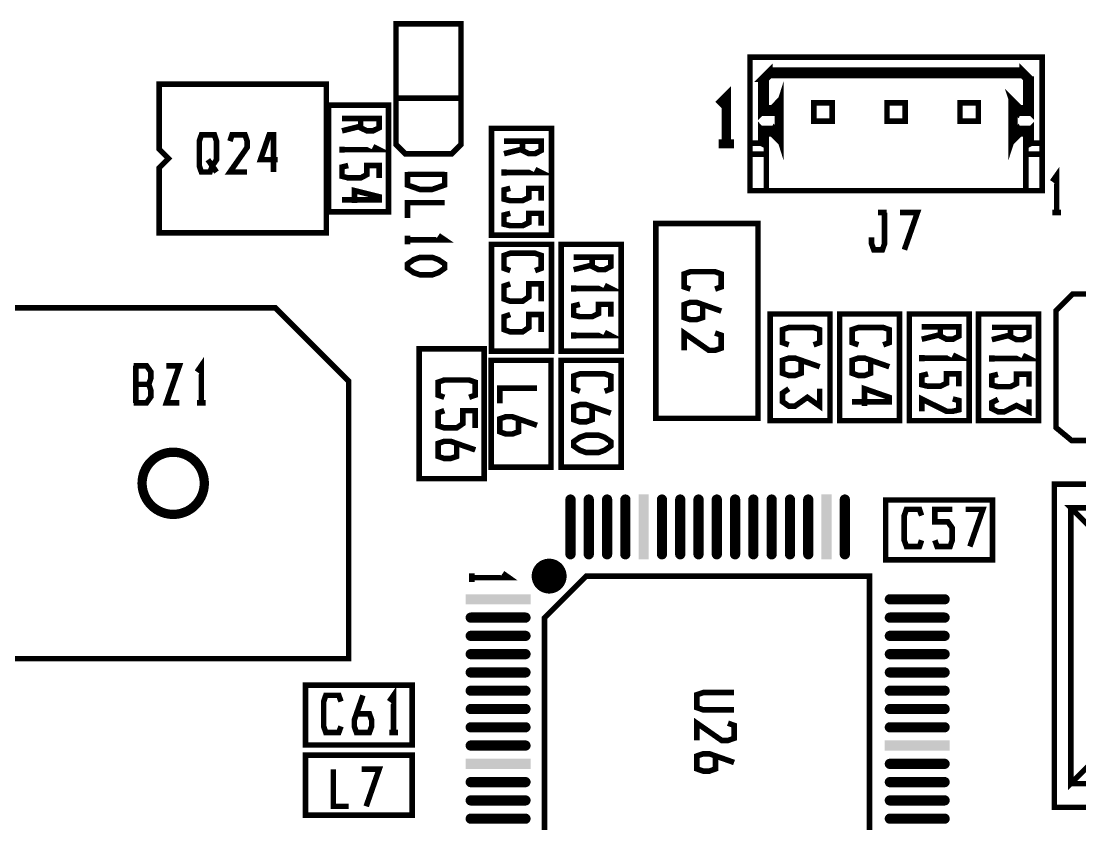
# Model space of a CAD drawing. Extents: x 0 to 130, y 331 to 429.
# Drawn here: x 28.09 to 57.05, y 384.32 to 406.29 of the extents above; entities that cross this region are included whole.
import ezdxf

# ---------------------------------------------------------------- set-up
doc = ezdxf.new("R2010")
doc.units = 0
doc.header["$MEASUREMENT"] = 0
doc.layers.get('0').update_dxf_attribs({"linetype": 'CONTINUOUS'})
doc.layers.add('23-325-0_AST', color=7, linetype='CONTINUOUS')

# ---------------------------------------------------------------- blocks, each defined once
blk = doc.blocks.new('OBLONG_63')
at = {"const_width": 0.2794}
blk.add_lwpolyline([(0.7493, 0), (-0.7493, 0)], dxfattribs=at)
at = {"const_width": 0.1397}
for points in [[(-0.81915, 0, 1), (-0.67945, 0, 1)], [(0.67945, 0, 1), (0.81915, 0, 1)]]:
    blk.add_lwpolyline(points, format="xyb", close=True, dxfattribs=at)
blk = doc.blocks.new('RECTANGLE_64')
blk.add_solid([(0.889, 0.1397), (0.889, -0.1397), (-0.889, 0.1397), (-0.889, -0.1397)])
blk = doc.blocks.new('OBLONG_11')
at = {"const_width": 0.2794}
blk.add_lwpolyline([(0, 0.7493), (0, -0.7493)], dxfattribs=at)
at = {"const_width": 0.1397}
for points in [[(-0.06985, 0.7493, 1), (0.06985, 0.7493, 1)], [(-0.06985, -0.7493, 1), (0.06985, -0.7493, 1)]]:
    blk.add_lwpolyline(points, format="xyb", close=True, dxfattribs=at)
blk = doc.blocks.new('RECTANGLE_12')
blk.add_solid([(0.1397, 0.889), (0.1397, -0.889), (-0.1397, 0.889), (-0.1397, -0.889)])

msp = doc.modelspace()

# ---------------------------------------------------------------- linework, layer by layer
at = {"layer": '23-325-0_AST'}
for points, const_width in [([(39.866, 402.654), (38.596, 402.654), (38.342, 402.908), (38.342, 406.21), (40.12, 406.21), (40.12, 402.908), (39.866, 402.654)], 0.152), ([(48.027, 402.646), (48.476, 402.646), (48.476, 401.648), (48.027, 401.648), (48.027, 402.646), (48.027, 402.946), (48.027, 405.298), (56.025, 405.298), (56.025, 402.946), (56.025, 402.646), (55.576, 402.646), (55.576, 401.648), (48.476, 401.648)], 0.152), ([(55.576, 404.696), (55.576, 403.916), (55.726, 403.766), (55.726, 404.696), (55.576, 404.696), (55.477, 404.797), (48.575, 404.797), (48.575, 404.947), (48.327, 404.696), (48.476, 404.696), (48.575, 404.797)], 0.152), ([(55.477, 404.947), (48.575, 404.947)], 0.152), ([(55.477, 404.797), (55.477, 404.947), (55.726, 404.696)], 0.152), ([(48.327, 403.766), (48.697, 403.766), (48.636, 403.916), (48.476, 403.916), (48.327, 403.766), (48.327, 404.696)], 0.152), ([(48.476, 404.696), (48.476, 403.916)], 0.152), ([(36.437, 400.495), (31.865, 400.495), (31.865, 402.273), (32.119, 402.527), (31.865, 402.781), (31.865, 404.559), (36.437, 404.559), (36.437, 400.495)], 0.152), ([(47.379, 402.928), (47.379, 404.198), (47.168, 403.987)], 0.254), ([(48.776, 403.845), (48.776, 403.268), (48.875, 402.956), (48.875, 404.157), (48.776, 403.845), (48.697, 403.766)], 0.152), ([(55.416, 403.916), (55.174, 404.157), (55.276, 403.845), (55.355, 403.766), (55.416, 403.916), (55.576, 403.916)], 0.152), ([(40.12, 404.178), (38.342, 404.178)], 0.152), ([(48.636, 403.916), (48.875, 404.157)], 0.152), ([(49.774, 403.548), (49.774, 404.048), (50.275, 404.048), (50.275, 403.548), (49.774, 403.548)], 0.152), ([(51.776, 403.548), (51.776, 404.048), (52.276, 404.048), (52.276, 403.548), (51.776, 403.548)], 0.152), ([(53.775, 403.548), (53.775, 404.048), (54.275, 404.048), (54.275, 403.548), (53.775, 403.548)], 0.152), ([(55.174, 402.956), (55.416, 403.197), (55.355, 403.347), (55.276, 403.268), (55.174, 402.956), (55.174, 404.157)], 0.152), ([(36.5, 403.987), (36.5, 401.066), (38.139, 401.066), (38.139, 403.987), (36.5, 403.987)], 0.152), ([(55.276, 403.268), (55.276, 403.845)], 0.152), ([(55.355, 403.766), (55.726, 403.766)], 0.152), ([(37.374, 403.621), (37.374, 403.367), (37.542, 403.284), (37.712, 403.284), (37.882, 403.367), (37.882, 403.621), (36.866, 403.621)], 0.152), ([(48.476, 403.197), (48.327, 403.347), (48.327, 402.946), (48.476, 402.872), (48.476, 403.197), (48.636, 403.197), (48.697, 403.347), (48.776, 403.268)], 0.152), ([(55.576, 403.197), (55.576, 402.872), (55.726, 402.946), (55.726, 403.347), (55.576, 403.197), (55.416, 403.197)], 0.152), ([(32.96, 402.323), (33.018, 402.156), (33.254, 402.156), (33.315, 402.323), (33.432, 402.494), (33.432, 403.002), (33.374, 403.172), (33.018, 403.172), (32.96, 403.002), (32.96, 402.323)], 0.152), ([(34.27, 402.156), (33.798, 402.156), (34.27, 402.831), (34.27, 403.002), (34.212, 403.172), (33.856, 403.172), (33.798, 403.002)], 0.152), ([(35.108, 402.494), (34.636, 402.494), (34.872, 403.172), (34.992, 403.172), (34.992, 402.156)], 0.152), ([(37.374, 403.411), (36.866, 403.284)], 0.152), ([(42.596, 400.431), (42.596, 403.352), (40.958, 403.352), (40.958, 400.431), (42.596, 400.431)], 0.152), ([(48.697, 403.347), (48.327, 403.347)], 0.152), ([(48.875, 402.956), (48.636, 403.197)], 0.152), ([(55.726, 403.347), (55.355, 403.347)], 0.152), ([(36.866, 402.682), (36.866, 402.852)], 0.152), ([(36.866, 402.768), (37.882, 402.768), (37.712, 402.852)], 0.152), ([(41.806, 402.999), (41.806, 402.745), (41.977, 402.659), (42.147, 402.659), (42.314, 402.745), (42.314, 402.999), (41.298, 402.999)], 0.152), ([(47.592, 402.928), (47.168, 402.928)], 0.254), ([(48.327, 402.946), (48.027, 402.946)], 0.152), ([(48.476, 402.872), (48.476, 402.646)], 0.152), ([(55.576, 402.646), (55.576, 402.872)], 0.152), ([(56.025, 402.946), (55.726, 402.946)], 0.152), ([(41.806, 402.786), (41.298, 402.659)], 0.152), ([(55.576, 401.648), (56.025, 401.648), (56.025, 402.646)], 0.152), ([(33.196, 402.494), (33.432, 402.156)], 0.152), ([(37.034, 402.336), (36.866, 402.293), (36.866, 402.039), (37.034, 401.996), (37.374, 401.996), (37.542, 402.082), (37.542, 402.336), (37.882, 402.336), (37.882, 401.996)], 0.152), ([(38.657, 402.156), (38.657, 401.8), (38.995, 401.681), (39.335, 401.681), (39.673, 401.8), (39.673, 402.156)], 0.152), ([(38.657, 402.095), (39.673, 402.095)], 0.152), ([(41.298, 402.059), (41.298, 402.227)], 0.152), ([(41.298, 402.143), (42.314, 402.143), (42.147, 402.227)], 0.152), ([(56.419, 401.046), (56.419, 402.062), (56.3, 401.892)], 0.152), ([(41.469, 401.711), (41.298, 401.668), (41.298, 401.414), (41.469, 401.373), (41.806, 401.373), (41.977, 401.457), (41.977, 401.711), (42.314, 401.711), (42.314, 401.373)], 0.152), ([(37.204, 401.31), (37.204, 401.65), (37.882, 401.48), (37.882, 401.396), (36.866, 401.396)], 0.152), ([(38.657, 400.901), (38.657, 401.318), (39.673, 401.318)], 0.152), ([(41.469, 401.026), (41.298, 400.982), (41.298, 400.728), (41.469, 400.688), (41.806, 400.688), (41.977, 400.772), (41.977, 401.026), (42.314, 401.026), (42.314, 400.688)], 0.152), ([(51.354, 400.368), (51.354, 400.197), (51.415, 400.03), (51.651, 400.03), (51.71, 400.197), (51.71, 401.046)], 0.152), ([(51.771, 401.046), (51.532, 401.046)], 0.152), ([(52.253, 400.03), (52.609, 401.046), (52.134, 401.046)], 0.152), ([(56.536, 401.046), (56.3, 401.046)], 0.152), ([(48.248, 395.415), (48.248, 400.749), (45.454, 400.749), (45.454, 395.415), (48.248, 395.415)], 0.152), ([(38.657, 400.182), (38.657, 400.418)], 0.152), ([(38.657, 400.302), (39.673, 400.302), (39.503, 400.418)], 0.152), ([(42.596, 397.256), (42.596, 400.177), (40.958, 400.177), (40.958, 397.256), (42.596, 397.256)], 0.152), ([(44.501, 397.256), (44.501, 400.177), (42.863, 400.177), (42.863, 397.256), (44.501, 397.256)], 0.152), ([(38.657, 399.641), (38.827, 399.758), (38.995, 399.819), (39.335, 399.819), (39.503, 399.758), (39.673, 399.641), (39.673, 399.522), (39.503, 399.402), (39.335, 399.344), (38.995, 399.344), (38.827, 399.402), (38.657, 399.522), (38.657, 399.641)], 0.152), ([(41.469, 399.458), (41.298, 399.519), (41.298, 399.875), (41.469, 399.933), (42.147, 399.933), (42.314, 399.875), (42.314, 399.519), (42.147, 399.458)], 0.152), ([(43.711, 399.824), (43.711, 399.57), (43.882, 399.484), (44.052, 399.484), (44.219, 399.57), (44.219, 399.824), (43.203, 399.824)], 0.152), ([(43.711, 399.611), (43.203, 399.484)], 0.152), ([(46.396, 398.953), (46.226, 399.011), (46.226, 399.367), (46.396, 399.428), (47.072, 399.428), (47.242, 399.367), (47.242, 399.011), (47.072, 398.953)], 0.152), ([(41.469, 399.095), (41.298, 399.037), (41.298, 398.681), (41.469, 398.62), (41.806, 398.62), (41.977, 398.74), (41.977, 399.095), (42.314, 399.095), (42.314, 398.62)], 0.152), ([(43.203, 398.884), (43.203, 399.052)], 0.152), ([(43.203, 398.968), (44.219, 398.968), (44.052, 399.052)], 0.152), ([(57.991, 394.815), (56.833, 394.805), (56.401, 395.161), (56.401, 398.361), (56.858, 398.818), (63.983, 398.811), (63.983, 394.813), (62.345, 394.813), (57.991, 394.815)], 0.152), ([(43.374, 398.536), (43.203, 398.493), (43.203, 398.239), (43.374, 398.198), (43.711, 398.198), (43.882, 398.282), (43.882, 398.536), (44.219, 398.536), (44.219, 398.198)], 0.152), ([(46.734, 398.529), (46.734, 398.173), (46.564, 398.115), (46.396, 398.115), (46.226, 398.173), (46.226, 398.529), (46.396, 398.59), (46.564, 398.59), (47.242, 398.351)], 0.152), ([(35.045, 398.437), (27.445, 398.437), (27.445, 388.836), (37.046, 388.836), (37.046, 396.436), (35.045, 398.437)], 0.152), ([(41.469, 398.257), (41.298, 398.198), (41.298, 397.843), (41.469, 397.782), (41.806, 397.782), (41.977, 397.901), (41.977, 398.257), (42.314, 398.257), (42.314, 397.782)], 0.152), ([(50.216, 395.351), (50.216, 398.272), (48.578, 398.272), (48.578, 395.351), (50.216, 395.351)], 0.152), ([(52.121, 395.351), (52.121, 398.272), (50.483, 398.272), (50.483, 395.351), (52.121, 395.351)], 0.152), ([(54.026, 395.351), (54.026, 398.272), (52.388, 398.272), (52.388, 395.351), (54.026, 395.351)], 0.152), ([(54.28, 398.272), (54.28, 395.351), (55.919, 395.351), (55.919, 398.272), (54.28, 398.272)], 0.152), ([(53.236, 397.919), (53.236, 397.665), (53.407, 397.579), (53.577, 397.579), (53.744, 397.665), (53.744, 397.919), (52.728, 397.919)], 0.152), ([(43.203, 397.597), (43.203, 397.767)], 0.152), ([(43.203, 397.68), (44.219, 397.68), (44.052, 397.767)], 0.152), ([(46.226, 397.276), (46.226, 397.751), (46.904, 397.276), (47.072, 397.276), (47.242, 397.335), (47.242, 397.69), (47.072, 397.751)], 0.152), ([(49.089, 397.426), (48.918, 397.487), (48.918, 397.843), (49.089, 397.901), (49.767, 397.901), (49.934, 397.843), (49.934, 397.487), (49.767, 397.426)], 0.152), ([(50.994, 397.426), (50.823, 397.487), (50.823, 397.843), (50.994, 397.901), (51.672, 397.901), (51.839, 397.843), (51.839, 397.487), (51.672, 397.426)], 0.152), ([(53.236, 397.706), (52.728, 397.579)], 0.152), ([(55.154, 397.906), (55.154, 397.652), (55.322, 397.569), (55.492, 397.569), (55.662, 397.652), (55.662, 397.906), (54.646, 397.906)], 0.152), ([(55.154, 397.696), (54.646, 397.569)], 0.152), ([(40.755, 393.764), (38.977, 393.764), (38.977, 397.32), (40.755, 397.32), (40.755, 393.764)], 0.152), ([(49.426, 397.005), (49.426, 396.649), (49.259, 396.588), (49.089, 396.588), (48.918, 396.649), (48.918, 397.005), (49.089, 397.063), (49.259, 397.063), (49.934, 396.827)], 0.152), ([(51.331, 397.005), (51.331, 396.649), (51.164, 396.588), (50.994, 396.588), (50.823, 396.649), (50.823, 397.005), (50.994, 397.063), (51.164, 397.063), (51.839, 396.827)], 0.152), ([(52.728, 396.979), (52.728, 397.147)], 0.152), ([(52.728, 397.063), (53.744, 397.063), (53.577, 397.147)], 0.152), ([(54.646, 396.967), (54.646, 397.137)], 0.152), ([(54.646, 397.053), (55.662, 397.053), (55.492, 397.137)], 0.152), ([(31.222, 396.347), (31.578, 396.347), (31.636, 396.514), (31.636, 396.685), (31.517, 396.855), (31.161, 396.855)], 0.152), ([(31.222, 395.839), (31.222, 396.855)], 0.152), ([(32.416, 395.839), (32.06, 395.839), (32.416, 396.855), (32.06, 396.855)], 0.152), ([(33.015, 395.839), (33.015, 396.855), (32.899, 396.685)], 0.152), ([(40.945, 397.002), (40.945, 394.081), (42.584, 394.081), (42.584, 397.002), (40.945, 397.002)], 0.152), ([(44.501, 394.081), (44.501, 397.002), (42.863, 397.002), (42.863, 394.081), (44.501, 394.081)], 0.152), ([(43.374, 396.156), (43.203, 396.217), (43.203, 396.573), (43.374, 396.631), (44.052, 396.631), (44.219, 396.573), (44.219, 396.217), (44.052, 396.156)], 0.152), ([(52.899, 396.631), (52.728, 396.588), (52.728, 396.334), (52.899, 396.293), (53.236, 396.293), (53.407, 396.377), (53.407, 396.631), (53.744, 396.631), (53.744, 396.293)], 0.152), ([(54.814, 396.621), (54.646, 396.578), (54.646, 396.324), (54.814, 396.281), (55.154, 396.281), (55.322, 396.367), (55.322, 396.621), (55.662, 396.621), (55.662, 396.281)], 0.152), ([(31.161, 395.839), (31.517, 395.839), (31.636, 396.006), (31.636, 396.177), (31.578, 396.347)], 0.152), ([(39.665, 395.991), (39.495, 396.05), (39.495, 396.405), (39.665, 396.464), (40.343, 396.464), (40.511, 396.405), (40.511, 396.05), (40.343, 395.991)], 0.152), ([(41.184, 395.824), (41.184, 396.24), (42.2, 396.24)], 0.152), ([(49.089, 396.225), (48.918, 396.106), (48.918, 395.869), (49.089, 395.75), (49.259, 395.75), (49.597, 395.989), (49.934, 395.75), (49.934, 396.225)], 0.152), ([(51.164, 395.75), (51.164, 396.225), (51.839, 395.989), (51.839, 395.869), (50.823, 395.869)], 0.152), ([(52.728, 395.608), (52.728, 395.946), (53.407, 395.608), (53.577, 395.608), (53.744, 395.648), (53.744, 395.902), (53.577, 395.946)], 0.152), ([(54.814, 395.935), (54.646, 395.849), (54.646, 395.681), (54.814, 395.595), (54.984, 395.595), (55.322, 395.765), (55.662, 395.595), (55.662, 395.935)], 0.152), ([(33.135, 395.839), (32.899, 395.839)], 0.152), ([(39.665, 395.625), (39.495, 395.567), (39.495, 395.211), (39.665, 395.153), (40.003, 395.153), (40.173, 395.27), (40.173, 395.625), (40.511, 395.625), (40.511, 395.153)], 0.152), ([(43.711, 395.735), (43.711, 395.379), (43.544, 395.318), (43.374, 395.318), (43.203, 395.379), (43.203, 395.735), (43.374, 395.793), (43.544, 395.793), (44.219, 395.557)], 0.152), ([(41.692, 395.402), (41.692, 395.046), (41.522, 394.985), (41.352, 394.985), (41.184, 395.046), (41.184, 395.402), (41.352, 395.46), (41.522, 395.46), (42.2, 395.224)], 0.152), ([(40.003, 394.729), (40.003, 394.373), (39.835, 394.315), (39.665, 394.315), (39.495, 394.373), (39.495, 394.729), (39.665, 394.787), (39.835, 394.787), (40.511, 394.551)], 0.152), ([(43.203, 394.777), (43.374, 394.896), (43.544, 394.955), (43.882, 394.955), (44.052, 394.896), (44.219, 394.777), (44.219, 394.658), (44.052, 394.541), (43.882, 394.48), (43.544, 394.48), (43.374, 394.541), (43.203, 394.658), (43.203, 394.777)], 0.152), ([(66.246, 384.767), (61.745, 384.767), (56.355, 384.767), (56.355, 393.616), (58.504, 393.616)], 0.152), ([(51.74, 391.541), (54.661, 391.541), (54.661, 393.179), (51.74, 393.179), (51.74, 391.541)], 0.152), ([(52.723, 392.077), (52.665, 391.907), (52.309, 391.907), (52.248, 392.077), (52.248, 392.753), (52.309, 392.923), (52.665, 392.923), (52.723, 392.753)], 0.152), ([(53.086, 392.077), (53.147, 391.907), (53.503, 391.907), (53.561, 392.077), (53.561, 392.415), (53.442, 392.585), (53.086, 392.585), (53.086, 392.923), (53.561, 392.923)], 0.152), ([(54.044, 391.907), (54.4, 392.923), (53.925, 392.923)], 0.152), ([(57.404, 392.367), (70.585, 392.367), (71.187, 392.966), (56.805, 392.966), (57.404, 392.367), (57.404, 386.017), (56.805, 385.417), (56.805, 392.966)], 0.152), ([(42.899, 391.259), (42.164, 391.259)], 0.152), ([(42.233, 390.83), (42.233, 391.363)], 0.152), ([(42.799, 391.396), (42.266, 391.396)], 0.152), ([(42.37, 390.731), (42.37, 391.465)], 0.152), ([(42.507, 390.695), (42.507, 391.498)], 0.152), ([(42.645, 390.711), (42.645, 391.483)], 0.152), ([(42.782, 390.782), (42.782, 391.412)], 0.152), ([(40.417, 390.937), (40.417, 391.173)], 0.152), ([(40.417, 391.053), (41.433, 391.053), (41.263, 391.173)], 0.152), ([(42.934, 391.122), (42.131, 391.122)], 0.152), ([(42.919, 390.985), (42.147, 390.985)], 0.152), ([(42.406, 389.954), (42.406, 382.207), (51.296, 382.207), (51.296, 391.097), (43.549, 391.097), (42.406, 389.954)], 0.152), ([(42.919, 390.985), (42.919, 391.208)], 0.152), ([(42.848, 390.848), (42.218, 390.848)], 0.152), ([(42.645, 390.711), (42.421, 390.711)], 0.152), ([(38.786, 388.112), (35.865, 388.112), (35.865, 386.474), (38.786, 386.474), (38.786, 388.112)], 0.152), ([(36.838, 386.984), (36.777, 386.817), (36.422, 386.817), (36.363, 386.984), (36.363, 387.663), (36.422, 387.833), (36.777, 387.833), (36.838, 387.663)], 0.152), ([(37.26, 387.325), (37.615, 387.325), (37.676, 387.155), (37.676, 386.984), (37.615, 386.817), (37.26, 386.817), (37.201, 386.984), (37.201, 387.155), (37.438, 387.833)], 0.152), ([(38.276, 386.817), (38.276, 387.833), (38.159, 387.663)], 0.152), ([(47.592, 387.437), (46.747, 387.437), (46.576, 387.495), (46.576, 387.851), (46.747, 387.909), (47.592, 387.909)], 0.152), ([(46.576, 386.598), (46.576, 387.071), (47.255, 386.598), (47.425, 386.598), (47.592, 386.657), (47.592, 387.012), (47.425, 387.071)], 0.152), ([(38.395, 386.817), (38.159, 386.817)], 0.152), ([(35.865, 384.556), (38.786, 384.556), (38.786, 386.194), (35.865, 386.194), (35.865, 384.556)], 0.152), ([(47.084, 386.174), (47.084, 385.819), (46.917, 385.76), (46.747, 385.76), (46.576, 385.819), (46.576, 386.174), (46.747, 386.233), (46.917, 386.233), (47.592, 385.996)], 0.152), ([(37.044, 384.795), (36.627, 384.795), (36.627, 385.811)], 0.152), ([(37.526, 384.795), (37.882, 385.811), (37.407, 385.811)], 0.152), ([(57.404, 386.017), (61.745, 386.017), (61.745, 385.417), (56.805, 385.417)], 0.152)]:
    msp.add_lwpolyline(points, dxfattribs=dict(at, const_width=const_width))
for points, const_width in [([(32.246, 394.488, 0.414214), (31.395, 393.637)], 0.254), ([(33.097, 393.637, 0.414214), (32.246, 394.488)], 0.254), ([(31.395, 393.637, 0.414214), (32.246, 392.786)], 0.254), ([(32.246, 392.786, 0.414214), (33.097, 393.637)], 0.254), ([(42.533, 391.498, 0.414214), (42.131, 391.097)], 0.152), ([(42.934, 391.097, 0.414214), (42.533, 391.498)], 0.152), ([(42.131, 391.097, 0.414214), (42.533, 390.695)], 0.152), ([(42.533, 390.695, 0.414214), (42.934, 391.097)], 0.152)]:
    msp.add_lwpolyline(points, format="xyb", dxfattribs=dict(at, const_width=const_width))

# ---------------------------------------------------------------- block references
at = {"layer": '23-325-0_AST', "rotation": 270}
for name, p in [('OBLONG_63', (43.117, 392.443)), ('OBLONG_63', (43.617, 392.443)), ('OBLONG_63', (44.118, 392.443)), ('OBLONG_63', (44.618, 392.443)), ('RECTANGLE_64', (45.118, 392.443)), ('OBLONG_63', (45.619, 392.443)), ('OBLONG_63', (46.119, 392.443)), ('OBLONG_63', (46.62, 392.443)), ('OBLONG_63', (47.12, 392.443)), ('OBLONG_63', (47.62, 392.443)), ('OBLONG_63', (48.121, 392.443)), ('OBLONG_63', (48.621, 392.443)), ('OBLONG_63', (49.122, 392.443)), ('OBLONG_63', (49.622, 392.443)), ('RECTANGLE_64', (50.122, 392.443)), ('OBLONG_63', (50.623, 392.443)), ('RECTANGLE_12', (41.136, 390.462)), ('OBLONG_11', (52.604, 390.462)), ('OBLONG_11', (41.136, 389.961)), ('OBLONG_11', (52.604, 389.961)), ('OBLONG_11', (41.136, 389.461)), ('OBLONG_11', (52.604, 389.461)), ('OBLONG_11', (41.136, 388.961)), ('OBLONG_11', (52.604, 388.961)), ('OBLONG_11', (41.136, 388.46)), ('OBLONG_11', (52.604, 388.46)), ('OBLONG_11', (41.136, 387.96)), ('OBLONG_11', (52.604, 387.96)), ('OBLONG_11', (41.136, 387.459)), ('OBLONG_11', (52.604, 387.459)), ('OBLONG_11', (41.136, 386.959)), ('OBLONG_11', (52.604, 386.959)), ('OBLONG_11', (41.136, 386.459)), ('RECTANGLE_12', (52.604, 386.459)), ('RECTANGLE_12', (41.136, 385.958)), ('OBLONG_11', (52.604, 385.958)), ('OBLONG_11', (41.136, 385.458)), ('OBLONG_11', (52.604, 385.458)), ('OBLONG_11', (41.136, 384.957)), ('OBLONG_11', (52.604, 384.957)), ('OBLONG_11', (41.136, 384.457)), ('OBLONG_11', (52.604, 384.457))]:
    msp.add_blockref(name, p, dxfattribs=at)

doc.saveas('drawing.dxf')
